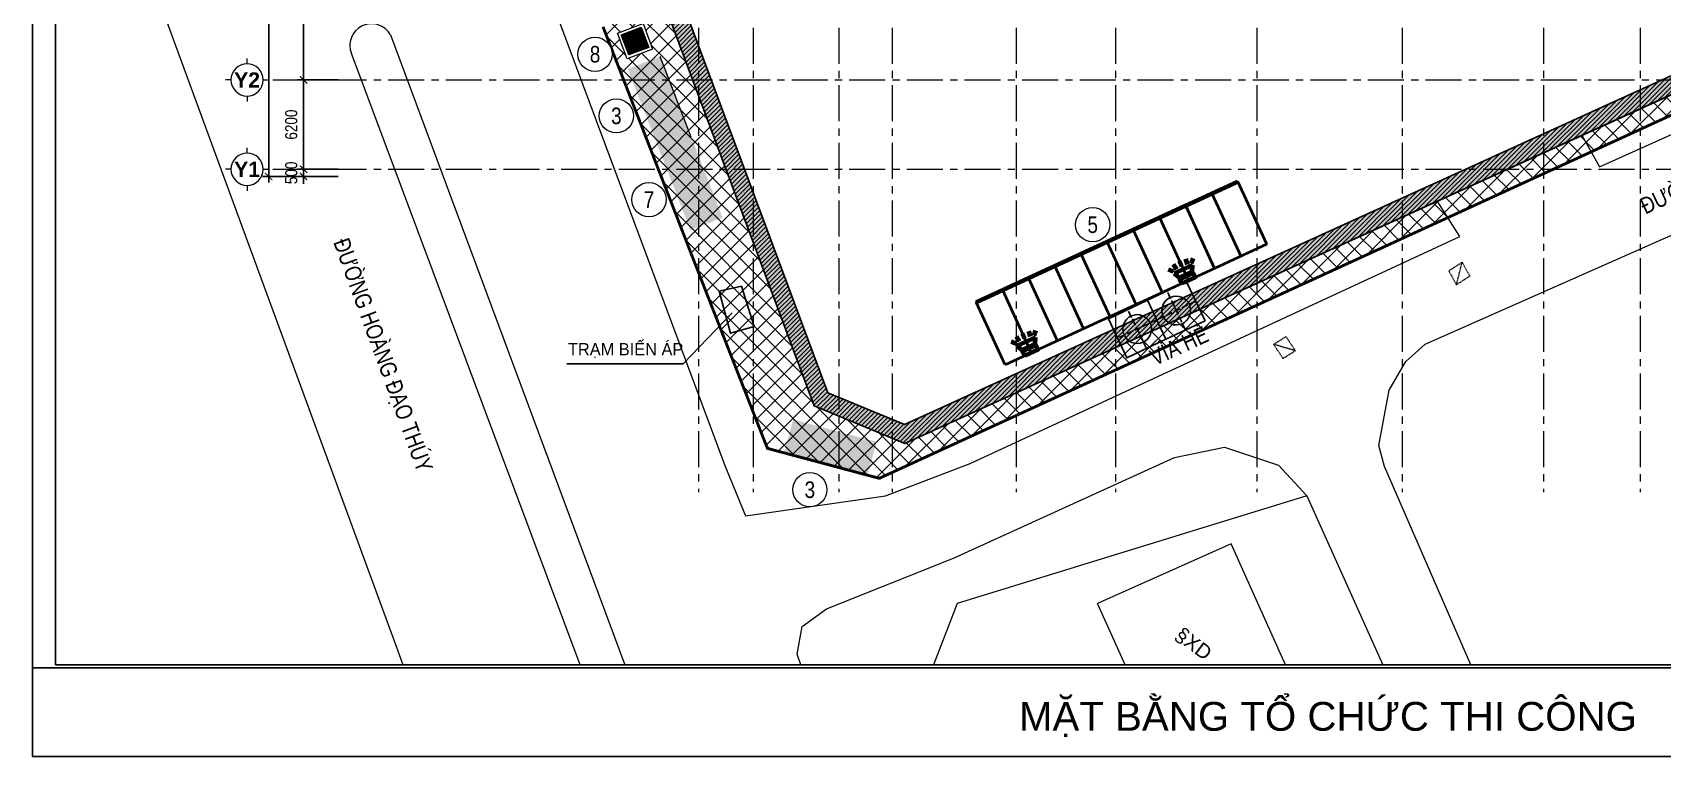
# Model space of a CAD drawing. Header units: millimetres. Extents: x -346728 to 1320345, y -537202 to -385966.
# Drawn here: x -125042 to -11920, y -526783 to -476542 of the extents above; entities that cross this region are included whole.
import ezdxf
from ezdxf.enums import TextEntityAlignment as Align
from ezdxf.xclip import XClip

# ---------------------------------------------------------------- set-up
doc = ezdxf.new("R2010")
doc.units = ezdxf.units.MM
doc.header["$LTSCALE"] = 100
doc.header["$XCLIPFRAME"] = 2
doc.set_wipeout_variables(frame=1)
for name, pattern in [('ACAD_ISO04W100', [30, 24, -3, 0, -3]), ('DASHED2', [0.375, 0.25, -0.125]), ('NETNHA500', [0.75, 0.5, -0.25]), ('X1326_GLB$0$CENTER', [2, 1.25, -0.25, 0.25, -0.25])]:
    doc.linetypes.add(name, pattern=pattern)
for name, color, linetype, lineweight in [('0 T KY HIEU', 7, 'Continuous', 9), ('0 T TEXT', 7, 'Continuous', 13), ('BO TRI CT TAM', 8, 'Continuous', 15), ('L.DUONG', 234, 'Continuous', 15), ('LINE', 7, 'Continuous', 13), ('X1326_GLB$0$A-tim', 8, 'X1326_GLB$0$CENTER', 9), ('X1326_GLB$0$Xref-Plan Grid$0$A-kich thuoc', 251, 'Continuous', 13), ('X1326_GLB$0$Xref-Plan Grid$0$A-ky hieu', 7, 'Continuous', 13)]:
    doc.layers.add(name, color=color, linetype=linetype, lineweight=lineweight)
for name, color, linetype in [('hach', 253, 'Continuous'), ('HÀNG RÀO', 50, 'Continuous'), ('NHA', 3, 'NETNHA500'), ('TEXT1', 8, 'Continuous'), ('TX', 94, 'Continuous'), ('W2', 4, 'Continuous'), ('XR_1326_csPL$0$SY', 1, 'Continuous'), ('XR_1326_csPL$0$W2', 4, 'Continuous')]:
    doc.layers.add(name, color=color, linetype=linetype)
doc.styles.add('CHU', font='Arial_1.ttf')
doc.styles.add('TOAN - FONT ARIAL', font='Arial_1.ttf', dxfattribs={"width": 0.8})
doc.styles.add('VnArialH', font='VHARIAL.TTF')
doc.styles.add('VnAvantH', font='VHAVAN.TTF')
doc.styles.add('VNI-HELSE-CONDENSE', font='VHELVCN.TTF')
doc.styles.add('X1326_GLB$0$Xref-Plan Grid$0$BRG-Chu Hoa', font='Arialbd_1.ttf')
doc.linetypes.add('FENCELINE2', pattern='A,0.25,-0.1,[132,ltypeshp.shx,S=0.1,R=0,X=-0.1,Y=0],-0.1,1', length=1.45)
doc.dimstyles.new('X1326_GLB$0$200', dxfattribs={"dimscale": 400, "dimtxt": 2, "dimasz": 0.8, "dimexe": 1, "dimexo": 1, "dimgap": 0.5, "dimtad": 1, "dimdec": 0, "dimzin": 0, "dimdsep": 46, "dimtxsty": 'TOAN - FONT ARIAL', "dimblk": 'ARCHTICK', "dimcen": 0.8, "dimdle": 1, "dimclrd": 7, "dimclre": 7, "dimclrt": 7, "dimadec": 0, "dimazin": 0, "dimtfac": 1, "dimtdec": 0, "dimtix": 1, "dimtmove": 2, "dimatfit": 3, "dimfxl": 1, "dimtolj": 1, "dimtzin": 0, "dimarcsym": 0})

# ---------------------------------------------------------------- blocks, each defined once
blk = doc.blocks.new('LVL-KHUNGTEN')
blk.add_lwpolyline([(61073, 41093), (119124, 41093), (119124, 62), (61073, 62)], close=True)
at = {"layer": 'DEFPOINTS'}
for p, q in [((61073, 62), (61073, 41093)), ((119124, 62), (61073, 62))]:
    blk.add_line(p, q, dxfattribs=at)
blk = doc.blocks.new('_ArchTick')
at = {"color": 0, "linetype": 'ByBlock', "const_width": 0.15}
blk.add_lwpolyline([(-0.5, -0.5), (0.5, 0.5)], dxfattribs=at)
blk = doc.blocks.new('*D149')
at = {"layer": 'DEFPOINTS', "color": 0, "transparency": 16777216}
for p in [(-27413, -62075), (-24577, -62075, -1313), (-24577, -68275, -1313)]:
    blk.add_point(p, dxfattribs=at)
at = {"layer": 'X1326_GLB$0$Xref-Plan Grid$0$A-kich thuoc', "color": 7, "lineweight": -2, "transparency": 16777216}
for p, q in [((-24997, -62075), (-27833, -62075)), ((-27413, -68695), (-27413, -61655)), ((-24997, -68275), (-27833, -68275))]:
    blk.add_line(p, q, dxfattribs=at)
at = {"layer": 'X1326_GLB$0$Xref-Plan Grid$0$A-kich thuoc', "color": 7, "lineweight": -2, "transparency": 16777216, "xscale": 503.9999999999996, "yscale": 503.9999999999996, "zscale": 503.9999999999996}
for p, rotation in [((-27413, -62075), 90), ((-27413, -68275), 270)]:
    blk.add_blockref('_ArchTick', p, dxfattribs=dict(at, rotation=rotation))
at = {"layer": 'X1326_GLB$0$Xref-Plan Grid$0$A-kich thuoc', "color": 7, "transparency": 16777216, "insert": (-28262, -65175), "char_height": 840, "attachment_point": 5, "rotation": 90, "style": 'TOAN - FONT ARIAL'}
blk.add_mtext('\\A1;6200', dxfattribs=at)
blk = doc.blocks.new('*D150')
at = {"layer": 'DEFPOINTS', "color": 0, "transparency": 16777216}
for p in [(-27413, -52275), (-24577, -52275, -1313), (-24577, -62075, -1313)]:
    blk.add_point(p, dxfattribs=at)
at = {"layer": 'X1326_GLB$0$Xref-Plan Grid$0$A-kich thuoc', "color": 7, "lineweight": -2, "transparency": 16777216}
for p, q in [((-27413, -62495), (-27413, -51855)), ((-24997, -52275), (-27833, -52275)), ((-24997, -62075), (-27833, -62075))]:
    blk.add_line(p, q, dxfattribs=at)
at = {"layer": 'X1326_GLB$0$Xref-Plan Grid$0$A-kich thuoc', "color": 7, "lineweight": -2, "transparency": 16777216, "xscale": 503.9999999999996, "yscale": 503.9999999999996, "zscale": 503.9999999999996}
for p, rotation in [((-27413, -52275), 90), ((-27413, -62075), 270)]:
    blk.add_blockref('_ArchTick', p, dxfattribs=dict(at, rotation=rotation))
at = {"layer": 'X1326_GLB$0$Xref-Plan Grid$0$A-kich thuoc', "color": 7, "transparency": 16777216, "insert": (-28262, -57175), "char_height": 840, "attachment_point": 5, "rotation": 90, "style": 'TOAN - FONT ARIAL'}
blk.add_mtext('\\A1;9800', dxfattribs=at)
blk = doc.blocks.new('*D156')
at = {"layer": 'DEFPOINTS', "color": 0, "transparency": 16777216}
for p in [(-24577, 525, -1313), (-29831, -68775), (-24577, -68775, -1313)]:
    blk.add_point(p, dxfattribs=at)
at = {"layer": 'X1326_GLB$0$Xref-Plan Grid$0$A-kich thuoc', "color": 7, "lineweight": -2, "transparency": 16777216}
for p, q in [((-24997, 525), (-30251, 525)), ((-29831, 945), (-29831, -69195)), ((-24997, -68775), (-30251, -68775))]:
    blk.add_line(p, q, dxfattribs=at)
at = {"layer": 'X1326_GLB$0$Xref-Plan Grid$0$A-kich thuoc', "color": 7, "lineweight": -2, "transparency": 16777216, "xscale": 503.9999999999996, "yscale": 503.9999999999996, "zscale": 503.9999999999996}
for p, rotation in [((-29831, 525), 90), ((-29831, -68775), 270)]:
    blk.add_blockref('_ArchTick', p, dxfattribs=dict(at, rotation=rotation))
at = {"layer": 'X1326_GLB$0$Xref-Plan Grid$0$A-kich thuoc', "color": 7, "transparency": 16777216, "insert": (-30680, -34125), "char_height": 840, "attachment_point": 5, "rotation": 90, "style": 'TOAN - FONT ARIAL'}
blk.add_mtext('\\A1;69300', dxfattribs=at)
blk = doc.blocks.new('*D158')
at = {"layer": 'DEFPOINTS', "color": 0, "transparency": 16777216}
for p in [(-27413, -68275), (-24577, -68275, -1313), (-24577, -68775, -1313)]:
    blk.add_point(p, dxfattribs=at)
at = {"layer": 'X1326_GLB$0$Xref-Plan Grid$0$A-kich thuoc', "color": 7, "lineweight": -2, "transparency": 16777216}
for p, q in [((-27413, -68275), (-27413, -67771)), ((-24997, -68275), (-27833, -68275)), ((-24997, -68775), (-27833, -68775)), ((-27413, -68775), (-27413, -68275)), ((-27413, -68775), (-27413, -69279))]:
    blk.add_line(p, q, dxfattribs=at)
at = {"layer": 'X1326_GLB$0$Xref-Plan Grid$0$A-kich thuoc', "color": 7, "lineweight": -2, "transparency": 16777216, "xscale": 503.9999999999996, "yscale": 503.9999999999996, "zscale": 503.9999999999996}
for p, rotation in [((-27413, -68275), 270), ((-27413, -68775), 90)]:
    blk.add_blockref('_ArchTick', p, dxfattribs=dict(at, rotation=rotation))
at = {"layer": 'X1326_GLB$0$Xref-Plan Grid$0$A-kich thuoc', "color": 7, "transparency": 16777216, "insert": (-28262, -68525), "char_height": 840, "attachment_point": 5, "rotation": 90, "style": 'TOAN - FONT ARIAL'}
blk.add_mtext('\\A1;500', dxfattribs=at)
blk = doc.blocks.new('*U233')
for p, q in [((0, 3.19), (0, 4.28)), ((-3.19, 0), (-4.28, 0)), ((3.19, 0), (4.28, 0)), ((0, -3.19), (0, -4.28))]:
    blk.add_line(p, q)
blk.add_circle((0, 0), 3.19)
at = {"color": 7, "style": 'X1326_GLB$0$Xref-Plan Grid$0$BRG-Chu Hoa'}
blk.add_attdef('1', text='', height=3, dxfattribs=at).set_placement((0, 0), align=Align.MIDDLE_CENTER)
blk = doc.blocks.new('*U234')
for p, q in [((0, 3.19), (0, 4.28)), ((-3.19, 0), (-4.28, 0)), ((3.19, 0), (4.28, 0)), ((0, -3.19), (0, -4.28))]:
    blk.add_line(p, q)
blk.add_circle((0, 0), 3.19)
at = {"color": 7, "style": 'X1326_GLB$0$Xref-Plan Grid$0$BRG-Chu Hoa'}
blk.add_attdef('1', text='', height=3, dxfattribs=at).set_placement((0, 0), align=Align.MIDDLE_CENTER)
blk = doc.blocks.new('mb duong hh')
at = {"layer": '0 T TEXT', "color": 8, "linetype": 'DASHED2', "ltscale": 300}
blk.add_lwpolyline([(75940, 34596), (80501, 41668), (80491, 88861), (75484, 93868), (-20031, 93860), (-33610, 75885), (-26182, 55955), (-6300, 2612), (0, 0)], close=True, dxfattribs=at)
at = {"layer": 'LINE', "color": 252, "lineweight": 9}
for p, q in [((-35701, 28355), (-19270, -15781)), ((-6361, -58540), (-38419, 27067)), ((27891, -3635), (3619, -11105)), ((22650, -6971), (13365, -11106)), ((26701, -15961), (22650, -6971)), ((3619, -11105), (1094, -17734)), ((17417, -20097), (13365, -11106))]:
    blk.add_line(p, q, dxfattribs=at)
for points in [[(-162441, 101277), (-105847, 101188), (-89301, 101141), (-83874, 100003), (-80029, 97722), (-75803, 93491), (-73861, 90132), (-55291, 40370), (-35202, -14403), (-17017, -62564)], [(14977, 101049), (-7702, 101358), (-14927, 101246), (-29449, 100943), (-35818, 99008), (-40020, 95429), (-42101, 92117), (-42609, 87567), (-42104, 81482), (-40823, 74903), (-34507, 57500), (-12505, -1540), (-11062, -5026), (-1334, -3647), (4526, -1388), (38515, 14361), (36944, 16828)], [(46995, 21406), (48214, 19209), (55528, 22490), (79633, 34556), (82900, 40330), (83008, 48620), (83152, 58204), (83577, 88420), (83093, 88629)], [(39889, -16768), (33281, -1600), (32900, -141), (33614, 3694), (34777, 5679), (36123, 6884), (82139, 27252), (84799, 26382), (86984, 24113), (94252, 7748)], [(7094, -53459), (-4389, -23466), (-7476, -14621), (-7126, -12701), (-5444, -11474), (3373, -7965), (18726, -972), (22175, -250), (25941, -1516), (27891, -3635), (34840, -19045)]]:
    blk.add_lwpolyline(points, dxfattribs=at)
blk.add_arc((-37017, 27621), 1507, 29.14362, 201.57964, dxfattribs=at)
at = {"layer": 'NHA', "color": 252, "lineweight": 9}
for p, q in [((38679, 12573), (37754, 11973)), ((38284, 11012), (38679, 12573)), ((38679, 12573), (39210, 11612)), ((37754, 11973), (38284, 11012)), ((39210, 11612), (38284, 11012)), ((25598, 6877), (26454, 7415)), ((25598, 6877), (26245, 5896)), ((27100, 6433), (25598, 6877)), ((26454, 7415), (27100, 6433)), ((26245, 5896), (27100, 6433))]:
    blk.add_line(p, q, dxfattribs=at)
at = {"layer": '0 T TEXT', "lineweight": 9, "style": 'TOAN - FONT ARIAL', "width": 0.8}
for s, rotation, p in [('ĐƯỜNG', 24.86054, (51394, 15877)), ('ĐƯỜNG HOÀNG ĐẠO THÚY', 290.08121, (-39689, 13975, 1313)), ('VỈA HÈ', 24.86054, (17364, 5370))]:
    blk.add_text(s, height=1150, rotation=rotation, dxfattribs=at).set_placement(p)
at = {"layer": 'TEXT1', "color": 252, "lineweight": 9, "style": 'CHU'}
blk.add_text('§XD', height=1000.3, rotation=322.95777, dxfattribs=at).set_placement((18659, -13484))
blk = doc.blocks.new('T STT')
at = {"color": 7, "linetype": 'Continuous'}
blk.add_wipeout([(376644, 277984), (376756, 277976), (376879, 277949), (377025, 277888), (377156, 277799), (377266, 277687), (377334, 277588), (377398, 277451), (377433, 277317), (377444, 277184), (377433, 277051), (377404, 276935), (377365, 276838), (377294, 276718), (377203, 276612), (377122, 276543), (377011, 276473), (376888, 276422), (376741, 276390), (376644, 276384), (376532, 276392), (376392, 276425), (376245, 276491), (376127, 276573), (376049, 276649), (375987, 276727), (375927, 276828), (375876, 276960), (375853, 277065), (375844, 277184), (375850, 277284), (375877, 277411), (375908, 277499), (375964, 277605), (376040, 277709), (376130, 277798), (376216, 277860), (376313, 277912), (376426, 277954), (376557, 277979)], dxfattribs=at)
at = {"layer": '0 T KY HIEU', "color": 7}
blk.add_circle((376644, 277184), 800, dxfattribs=at)
at = {"layer": '0 T TEXT', "color": 7, "style": 'VNI-HELSE-CONDENSE'}
blk.add_attdef('0', text='', height=750, dxfattribs=at).set_placement((376644, 277184), align=Align.MIDDLE_CENTER)
blk = doc.blocks.new('CHOI BAO VE')
at = {"color": 253, "lineweight": 9, "true_color": 0x9ea3a2}
blk.add_wipeout([(-1750, 0), (1750, 0), (1750, 3500), (-1750, 3500)], dxfattribs=at)
at = {"true_color": 0x9ea3a2}
h = blk.add_hatch(color=253, dxfattribs=at)
h.set_gradient(color1=(6, 241, 249), rotation=270, tint=1, name='CURVED')
h.paths.add_polyline_path([(-1375, 3047), (-1375, 453), (-78, 1750)])
h = blk.add_hatch(color=253, dxfattribs=at)
h.set_gradient(color1=(6, 241, 249), rotation=180, tint=1, name='CURVED')
h.paths.add_polyline_path([(1297, 3125), (-1297, 3125), (0, 1828)])
h = blk.add_hatch(color=253, dxfattribs=at)
h.set_gradient(color1=(6, 241, 249), rotation=90, tint=1, name='HEMISPHERICAL')
h.paths.add_polyline_path([(1375, 3047), (78, 1750), (1375, 453)])
h = blk.add_hatch(color=253, dxfattribs=at)
h.set_gradient(color1=(6, 241, 249), tint=1, name='CURVED')
h.paths.add_polyline_path([(0, 1672), (-1297, 375), (1297, 375)])
at = {"layer": 'BO TRI CT TAM', "color": 253, "true_color": 0x9ea3a2}
for p, q in [((1297, 3125), (-1375, 453)), ((1297, 3125), (-1375, 453)), ((1297, 3125), (-1375, 453)), ((-1375, 3047), (1297, 375)), ((-1375, 3047), (1297, 375)), ((-1375, 3047), (1297, 375)), ((-1297, 3125), (1375, 453)), ((-1297, 3125), (1375, 453)), ((-1297, 3125), (1375, 453)), ((1375, 3047), (-1297, 375)), ((1375, 3047), (-1297, 375)), ((1375, 3047), (-1297, 375)), ((-78, 1750), (78, 1750)), ((-78, 1750), (78, 1750)), ((-78, 1750), (78, 1750)), ((0, 1828), (0, 1672)), ((0, 1828), (0, 1672)), ((0, 1828), (0, 1672))]:
    blk.add_line(p, q, dxfattribs=at)
for points in [[(-1750, 0), (1750, 0), (1750, 3500), (-1750, 3500)], [(-1750, 0), (1750, 0), (1750, 3500), (-1750, 3500)], [(-1750, 0), (1750, 0), (1750, 3500), (-1750, 3500)], [(-1375, 375), (1375, 375), (1375, 3125), (-1375, 3125)], [(-1375, 375), (1375, 375), (1375, 3125), (-1375, 3125)], [(-1375, 375), (1375, 375), (1375, 3125), (-1375, 3125)]]:
    blk.add_lwpolyline(points, close=True, dxfattribs=at)
blk = doc.blocks.new('xilo2')
at = {"color": 2, "linetype": 'ACAD_ISO04W100', "ltscale": 0.2}
for p, q in [((-116840, -628130, 2472), (-118084, -625400, 2472)), ((-119571, -629373, 2472), (-120814, -626643, 2472)), ((-116097, -626143, 2472), (-118827, -627386, 2472)), ((-118827, -627386, 2472), (-121557, -628630, 2472))]:
    blk.add_line(p, q, dxfattribs=at)
at = {"elevation": 2472}
for points in [[(-115475, -627508), (-118206, -628751), (-119449, -626021), (-116719, -624778)], [(-118206, -628751), (-120936, -629995), (-122179, -627264), (-119449, -626021)]]:
    blk.add_lwpolyline(points, close=True, dxfattribs=at)
for centre in [(-117462, -626765, 2472), (-120192, -628008, 2472)]:
    blk.add_circle(centre, 1000)
blk = doc.blocks.new('den')
at = {"lineweight": 100}
for p, q in [((-31722, -511498), (-31167, -510972)), ((-32813, -511837), (-32031, -511461)), ((-32813, -511837), (-32813, -513870)), ((-32031, -514246), (-32031, -511461)), ((-31647, -512021), (-30858, -511920)), ((-31594, -512854), (-30762, -512854)), ((-32813, -513870), (-32031, -514246)), ((-31722, -514209), (-31167, -514735)), ((-31647, -513686), (-30859, -513793))]:
    blk.add_line(p, q, dxfattribs=at)
blk.add_lwpolyline([(-33728, -511837), (-33040, -511837), (-33040, -513870), (-33728, -513870)], close=True, dxfattribs=at)
blk = doc.blocks.new('tank2')
at = {"color": 1, "linetype": 'ACAD_ISO04W100', "lineweight": 100}
blk.add_line((583456.52, 2323710.62), (583443.75, 2323700.98), dxfattribs=at)
at = {"layer": 'HÀNG RÀO', "color": 1, "lineweight": 40}
for p, q in [((583440.85, 2323704.81), (583453.62, 2323714.45)), ((583453.62, 2323714.45), (583456.52, 2323710.62)), ((583454.92, 2323709.41), (583452.03, 2323713.24)), ((583450.43, 2323712.04), (583453.32, 2323708.21)), ((583448.84, 2323710.83), (583451.73, 2323707)), ((583450.13, 2323705.8), (583447.24, 2323709.63)), ((583445.64, 2323708.42), (583448.53, 2323704.59)), ((583446.94, 2323703.39), (583444.05, 2323707.22)), ((583445.34, 2323702.18), (583442.45, 2323706.01)), ((583443.75, 2323700.98), (583440.85, 2323704.81))]:
    blk.add_line(p, q, dxfattribs=at)
at = {"lineweight": 100, "xscale": 0.0004999868896294744, "yscale": 0.0004999868896294744, "zscale": 0.0004999868896294744, "rotation": 307.0450968649244}
for p in [(583666.85, 2323854.26), (583657.27, 2323847.03)]:
    blk.add_blockref('den', p, dxfattribs=at)
blk = doc.blocks.new('tank4')
at = {"color": 1, "linetype": 'ACAD_ISO04W100', "lineweight": 100}
blk.add_line((583649.51, 2323688.94), (583652.87, 2323686.78), dxfattribs=at)
at = {"layer": 'HÀNG RÀO', "color": 1, "lineweight": 40}
for p, q in [((583646.91, 2323684.9), (583649.51, 2323688.94)), ((583651.19, 2323687.86), (583648.6, 2323683.82)), ((583650.28, 2323682.74), (583652.87, 2323686.78)), ((583650.28, 2323682.74), (583646.91, 2323684.9))]:
    blk.add_line(p, q, dxfattribs=at)
at = {"layer": 'HÀNG RÀO', "color": 1, "lineweight": 40, "rotation": 110.2030787494209}
blk.add_blockref('tank2', (2965875.04, 2578628.83), dxfattribs=at)
blk = doc.blocks.new('truc lvl')
at = {"layer": 'X1326_GLB$0$A-tim', "ltscale": 20}
for p, q in [((0, 13553.7, 0), (0, -90678.7, 0)), ((3790, 13553.7, 0), (3790, -90678.7, 0)), ((9750, 13553.7, 0), (9750, -90678.7, 0)), ((13450, 13553.7, 0), (13450, -90678.7, 0)), ((22050, 13553.7, 0), (22050, -90678.7, 0)), ((28950, 13553.7, 0), (28950, -90678.7, 0)), ((38750, 13553.7, 0), (38750, -90678.7, 0)), ((48850.1, 13553.7, 0), (48850.1, -90678.7, 0)), ((58649.9, 13553.7, 0), (58649.9, -90678.7, 0)), ((65350, 13553.7, 0), (65350, -90678.7, 0)), ((-29531.3, -62075.3, 0), (104126.7, -62075.3, 0)), ((-29531.3, -68275.3, 0), (104126.7, -68275.3, 0))]:
    blk.add_line(p, q, dxfattribs=at)
at = {"layer": 'X1326_GLB$0$Xref-Plan Grid$0$A-ky hieu'}
ref = blk.add_blockref('*U234', (-31330.4, -62075.3, 0), dxfattribs=dict(at, xscale=-350, yscale=350, zscale=350, rotation=180))
ref.add_attrib('1', 'Y2', dxfattribs={"layer": '0', "color": 7, "height": 1050, "style": 'X1326_GLB$0$Xref-Plan Grid$0$BRG-Chu Hoa'}).set_placement((-31330.4, -62075.3, 0), align=Align.MIDDLE_CENTER)
ref = blk.add_blockref('*U233', (-31330.4, -68275.3, 0), dxfattribs=dict(at, xscale=-350, yscale=350, zscale=350, rotation=180))
ref.add_attrib('1', 'Y1', dxfattribs={"layer": '0', "color": 7, "height": 1050, "style": 'X1326_GLB$0$Xref-Plan Grid$0$BRG-Chu Hoa'}).set_placement((-31330.4, -68275.3, 0), align=Align.MIDDLE_CENTER)
at = {"layer": 'X1326_GLB$0$Xref-Plan Grid$0$A-kich thuoc'}
for base, p1, p2, picture, middle in [((-29831, -68775.3, 0), (-24576.6, 524.8, -1313.3), (-24576.6, -68775.3, -1313.3), '*D156', (-30680.2, -34125.2, 0)), ((-27413, -52275.3, 0), (-24576.6, -62075.3, -1313.3), (-24576.6, -52275.3, -1313.3), '*D150', (-28261.9, -57175.3, 0)), ((-27413, -62075.3, 0), (-24576.6, -68275.3, -1313.3), (-24576.6, -62075.3, -1313.3), '*D149', (-28261.9, -65175.3, 0)), ((-27413, -68275.3, 0), (-24576.6, -68775.3, -1313.3), (-24576.6, -68275.3, -1313.3), '*D158', (-28261.9, -68525.3, 0))]:
    dim = blk.add_linear_dim(base=base, p1=p1, p2=p2, angle=90, dimstyle='X1326_GLB$0$200', dxfattribs=at)
    dim.commit()
    dim.dimension.update_dxf_attribs({"geometry": picture, "text_midpoint": middle})
blk = doc.blocks.new('MB HANG RAO TAM')
h = blk.add_hatch()
h.set_pattern_fill('ANSI37', color=8, scale=7000, style=0)
h.set_pattern_definition([(45, (527887.4, 631399.9), (-618.7184, 618.7184), []), (135, (527887.4, 631399.9), (-618.7184, -618.7184), [])])
h.paths.add_polyline_path([(89794, 74797), (94796, 69797), (94804, 22611), (90246, 15544), (52523, -1634), (34324, -9922), (14325, -19029), (8025, -16417), (-19267, 56832), (-5688, 74797), (41806, 74797), (65797, 74797)], flags=16)
h.paths.add_polyline_path([(-17293, 40146), (-15160, 40938), (-12777, 34516), (-15127, 33730), (-10493, 20001), (4784, -19373), (12548, -21453), (91490, 14752), (95488, 20874), (95620, 46027), (95770, 74597), (91825, 78101), (52350, 76926), (14008, 75822), (-9259, 75871), (-23844, 71027), (-24251, 60760)])
at = {"layer": '0 T KY HIEU'}
h = blk.add_hatch(color=256, dxfattribs=at)
h.set_gradient(color1=(114, 116, 48), tint=1, name='INVCYLINDER')
h.paths.add_polyline_path([(-2733, 1365), (-4906, 6957), (-2669, 7826), (-496, 2234)])
h = blk.add_hatch(color=256, dxfattribs=at)
h.set_gradient(color1=(0, 0, 255), tint=1, name='INVCYLINDER')
h.paths.add_polyline_path([(-560, -4228), (-2733, 1365), (-496, 2234), (1677, -3359)])
h = blk.add_hatch(color=256, dxfattribs=at)
h.set_gradient(color1=(153, 155, 55), tint=1, name='INVCYLINDER')
h.paths.add_polyline_path([(11741, -21237), (5945, -19684), (6566, -17366), (12362, -18918)])
at = {"layer": '0 T KY HIEU', "color": 7}
blk.add_line((-496, 2234, 7850), (-2669, 7826, 7850), dxfattribs=at)
at = {"layer": 'HÀNG RÀO', "color": 1, "elevation": 6280}
blk.add_lwpolyline([(2988, -8124), (3870, -10906), (2216, -11378), (1437, -8469)], close=True, dxfattribs=at)
at = {"layer": 'L.DUONG', "color": 94, "linetype": 'FENCELINE2', "ltscale": 25, "const_width": 200, "elevation": 7850}
blk.add_lwpolyline([(13898, 75822), (14369, 75824), (20809, 75968), (32497, 76335), (48850, 76822), (75776, 77623), (91825, 78101), (95770, 74597), (95712, 63657), (95684, 58344), (95610, 44235), (95553, 33268), (95488, 20874), (91490, 14752), (75806, 7559), (49624, -4449), (26632, -14994), (12548, -21453), (4784, -19373), (0, -7161), (-6626, 9890)], dxfattribs=at)
at = {"layer": 'XR_1326_csPL$0$SY'}
blk.add_point((28950, -6775, 0), dxfattribs=at)
at = {"style": 'VnAvantH'}
blk.add_text('TR¹M BIÕN ¸P', height=848.53, dxfattribs=at).set_placement((-9058, -12913, -2472))
at = {"lineweight": 100}
blk.add_leader([(2333, -9972, -2472), (-1073, -13509, -2472), (-9139, -13509, -2472)], dimstyle='X1326_GLB$0$200', override={"dimgap": 1, "dimtad": 0}, dxfattribs=at)
ref = blk.add_blockref('T STT', (-564480, -407515, -2472), dxfattribs=dict(xscale=1.483571909629973, yscale=1.483571909629973, zscale=1.483571909629973))
ref.add_attrib('0', '3', dxfattribs={"layer": '0 T TEXT', "color": 7, "height": 1150, "style": 'VNI-HELSE-CONDENSE'}).set_placement((-5702, 3708, -2472), align=Align.MIDDLE_CENTER)
ref = blk.add_blockref('T STT', (-562215, -413329, -2472), dxfattribs=dict(xscale=1.483571909629973, yscale=1.483571909629973, zscale=1.483571909629973))
ref.add_attrib('0', '7', dxfattribs={"layer": '0 T TEXT', "color": 7, "height": 1150, "style": 'VNI-HELSE-CONDENSE'}).set_placement((-3437, -2107, -2472), align=Align.MIDDLE_CENTER)
ref = blk.add_blockref('T STT', (-531414, -415071, -2472), dxfattribs=dict(xscale=1.483571909629973, yscale=1.483571909629973, zscale=1.483571909629973))
ref.add_attrib('0', '5', dxfattribs={"layer": '0 T TEXT', "color": 7, "height": 1150, "style": 'VNI-HELSE-CONDENSE'}).set_placement((27364, -3849, -2472), align=Align.MIDDLE_CENTER)
ref = blk.add_blockref('T STT', (-551048, -433465, -2472), dxfattribs=dict(xscale=1.483571909629973, yscale=1.483571909629973, zscale=1.483571909629973))
ref.add_attrib('0', '3', dxfattribs={"layer": '0 T TEXT', "color": 7, "height": 1150, "style": 'VNI-HELSE-CONDENSE'}).set_placement((7730, -22243, -2472), align=Align.MIDDLE_CENTER)
at = {"layer": 'BO TRI CT TAM', "color": 9, "xscale": -0.541992562315407, "yscale": 0.5419924855394808, "zscale": 0.5419926613449206, "rotation": 110.5020372609803}
blk.add_blockref('CHOI BAO VE', (-3515, 9226, -2472), dxfattribs=at)
at = {"layer": 'XR_1326_csPL$0$W2', "color": 7, "ltscale": 0.5, "elevation": 0}
blk.add_lwpolyline([(8025, -16417), (14325, -19029), (90246, 15544), (94804, 22611), (94796, 69797), (89794, 74797), (-5688, 74797), (-19267, 56832)], close=True, dxfattribs=at)
ref = blk.add_blockref('T STT', (-565957, -403239, -2472), dxfattribs=dict(xscale=1.483571909629973, yscale=1.483571909629973, zscale=1.483571909629973))
ref.add_attrib('0', '8', dxfattribs={"layer": '0 T TEXT', "color": 7, "height": 1150, "style": 'VNI-HELSE-CONDENSE'}).set_placement((-7179, 7984, -2472), align=Align.MIDDLE_CENTER)

msp = doc.modelspace()

# ---------------------------------------------------------------- hatches: boundary and pattern name
at = {"layer": 'hach'}
h = msp.add_hatch(dxfattribs=at)
h.set_pattern_fill('ANSI31', color=256, scale=70)
h.set_pattern_definition([(45, (-104794.93, -509678.51), (-157.15448, 157.15448), [])])
h.paths.add_polyline_path([(-84512.8, -411229.4), (-98092.3, -429194.8), (-70799.4, -502446.3), (-64499.4, -505058.2), (11422.9, -470483.9), (15981.7, -463416.7), (15973.7, -416230), (10971.7, -411229.4)])
h.paths.add_polyline_path([(-83915.6, -412429.4), (-96737.8, -429393), (-69857.3, -501537.8), (-64521.8, -503749.9), (10605.3, -469537.7), (14781.7, -463063.4), (14773.5, -416726.7), (10474.7, -412429.4)], flags=16)
h = msp.add_hatch(dxfattribs=at)
h.set_pattern_fill('AR-CONC', color=256, scale=4)
h.set_pattern_definition([(50, (-104794.93, -509678.5), (728.7387, -63.7563), [76.2, -838.2]), (355, (-104794.9, -509678.5), (-140.9737, 764.2274), [60.96, -670.5623]), (100.45144, (-104734.2, -509683.8), (587.765, 700.471), [64.76, -712.361]), (46.1842, (-104794.9, -509475.3), (1084.316, -168.1693), [114.3, -1257.3]), (96.63556, (-104704.6, -509489.3), (949.6165, 989.7045), [97.14, -1068.5424]), (351.18415, (-104794.9, -509475.3), (949.6165, 989.7045), [91.44, -1005.839]), (21, (-104693.33, -509526.1), (606.4576, -409.0608), [76.2, -838.2]), (326, (-104693.3, -509526.1), (247.208, 736.752), [60.96, -670.56]), (71.45144, (-104642.8, -509560.2), (853.6657, 327.691), [64.76, -712.3598]), (37.5, (-104794.93, -509678.51), (12.3544, 338.22016), [0, -662.432, 0, -680.72, 0, -673.1]), (7.5, (-104794.93, -509678.5), (267.27865, 400.7223), [0, -388.112, 0, -647.192, 0, -256.54]), (327.5, (-105021.5, -509678.51), (542.3624, -22.91498), [0, -254, 0, -792.48, 0, -1051.56]), (317.5, (-105123.1, -509678.5), (592.5167, 101.706), [0, -330.2, 0, -526.288, 0, -746.76])])
h.paths.add_polyline_path([(-84512.8, -411229.4), (-98092.3, -429194.8), (-70799.4, -502446.3), (-64499.4, -505058.2), (11422.9, -470483.9), (15981.7, -463416.7), (15973.7, -416230), (10971.7, -411229.4)])
h.paths.add_polyline_path([(-83915.6, -412429.4), (-96737.8, -429393), (-69857.3, -501537.8), (-64521.8, -503749.9), (10605.3, -469537.7), (14781.7, -463063.4), (14773.5, -416726.7), (10474.7, -412429.4)], flags=16)

# ---------------------------------------------------------------- linework, layer by layer
msp.add_line((-125041.9, -520634.6, 1346.8), (4847.7, -520625.6, 339.3))
at = {"layer": 'W2', "ltscale": 0.5, "elevation": 0}
for points in [[(-84512.8, -411229.4), (-98092.3, -429194.8), (-70799.4, -502446.3), (-64499.4, -505058.2), (11422.9, -470483.9), (15981.7, -463416.7), (15973.4, -416229.4), (10971.6, -411229.4)], [(-84512.8, -411229.4), (-98092.3, -429194.8), (-70799.4, -502446.3), (-64499.4, -505058.2), (11422.9, -470483.9), (15981.7, -463416.7), (15973.4, -416229.4), (10971.6, -411229.4)], [(-83915.6, -412429.4), (-96737.8, -429393), (-69857.3, -501537.8), (-64521.8, -503749.9), (10605.3, -469537.7), (14781.7, -463063.4), (14773.5, -416726.7), (10474.7, -412429.4)]]:
    msp.add_lwpolyline(points, close=True, dxfattribs=at)

# ---------------------------------------------------------------- block references
at = {"extrusion": (0.00597, -2.28885e-18, 0.999982), "xscale": 3.344162060335609, "yscale": 3.344162060335609, "zscale": 3.344162060335609}
msp.add_blockref('LVL-KHUNGTEN', (-329285.4, -526989.7, 600.2), dxfattribs=at)
ref = msp.add_blockref('mb duong hh', (-64499.4, -505058.2, 0))
XClip(ref).set_block_clipping_path([(-58962.6888090824, -15358.4345334051), (108047.3313388755, 114603.0144500207)])
msp.add_blockref('truc lvl', (-78824.9, -417753.9, 0))

# ---------------------------------------------------------------- texts
at = {"layer": 'TX', "color": 4, "style": 'VnArialH'}
msp.add_text('mÆt b»ng Tæ CHøC THI C¤NG', height=2000, dxfattribs=at).set_placement((-56582.1, -525002.5))

# ---------------------------------------------------------------- next in the draw order: block references
msp.add_blockref('MB HANG RAO TAM', (-78824.9, -486029.1, 0))

# ---------------------------------------------------------------- next in the draw order: block references
at = {"lineweight": 100, "xscale": 0.9999741019338944, "yscale": 0.9999735951278229, "zscale": 0.9999739250811217, "rotation": 0.8898626742249823}
msp.add_blockref('xilo2', (62045.8, 132661.5, -2471.7), dxfattribs=at)
at = {"layer": 'HÀNG RÀO', "color": 1, "lineweight": 40, "xscale": 1000.000000020301, "yscale": 999.9999999999801, "zscale": 1000, "rotation": 57.4720602634679}
msp.add_blockref('tank4', (1645290651.4, -1742053251.6, 0), dxfattribs=at)

doc.saveas('drawing.dxf')
